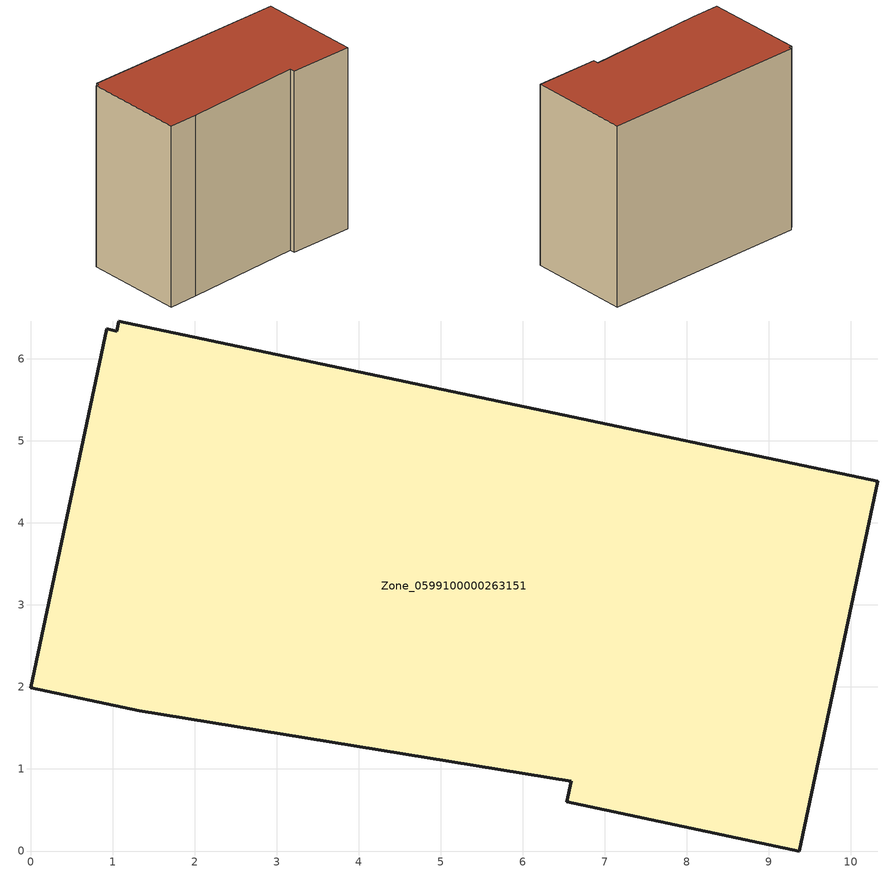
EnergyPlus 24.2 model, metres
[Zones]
Zone_0599100000263151
 floor ground (C_G): 1.05,6.34 1.07,6.46 10.33,4.51 9.37,0 6.54,0.6 6.59,0.85 1.32,1.71 0,1.99 0.93,6.37 z0
 wall outside (C_F): 9.37,0 10.33,4.51 1.07,6.46 1.05,6.34 0.93,6.37 0,1.99 1.32,1.71 6.59,0.85 6.54,0.6 9.37,0 z0:8.35
 roof outside (C_R): 1.07,6.46 1.05,6.34 0.93,6.37 0,1.99 1.32,1.71 6.59,0.85 6.54,0.6 9.37,0 10.33,4.51 z8.35
[BUILDING]
Pand.0599100000263151: North Axis=0; Terrain=City; Loads Convergence Tolerance Value=0.04; Temperature Convergence Tolerance Value=0.4; Solar Distribution=FullExterior; Maximum Number of Warmup Days=25; Minimum Number of Warmup Days=1
[Site:Location]
Rotterdam.The.Hague.AP_ZH_NLD Design_Conditions: Latitude=51.96; Longitude=4.45; Time Zone=1; Elevation=-4.5
[SITE:GROUNDTEMPERATURE:BUILDINGSURFACE]
18, 18, 18, 18, 18, 18, 18, 18, 18, 18, 18, 18
[MATERIAL] Thermal Absorptance=0.9; Solar Absorptance=0.7; Visible Absorptance=0.7
Name | Roughness | Thickness | Conductivity | Density | Specific Heat
G.TC.1975-1991 | MediumSmooth | 0.15 | 0.288461 | 540 | 1210
F.TC.1975-1991 | Rough | 0.3 | 0.230769 | 1920 | 840
R.TC.1975-1991 | MediumRough | 0.2 | 0.153846 | 1500 | 1000
[CONSTRUCTION]
C_G: G.TC.1975-1991
C_F: F.TC.1975-1991
C_R: R.TC.1975-1991
[ZONE]
Zone_0599100000263151: Type=1; Multiplier=1; Ceiling Height=Autocalculate; Volume=Autocalculate; Floor Area=autocalculate; Part of Total Floor Area=Yes
[ZONEINFILTRATION:DESIGNFLOWRATE]
Infil_Zone_0599100000263151: Zone or ZoneList or Space or SpaceList=Zone_0599100000263151; Schedule=AlwaysOn; Design Flow Rate Calculation Method=Flow/Area; Flow Rate per Floor Area=0.003; Constant Term Coefficient=1; Temperature Term Coefficient=0; Velocity Term Coefficient=0; Velocity Squared Term Coefficient=0
[HVACTEMPLATE:ZONE:IDEALLOADSAIRSYSTEM]
Zone_0599100000263151: Maximum Heating Supply Air Temperature=50; Minimum Cooling Supply Air Temperature=13; Maximum Heating Supply Air Humidity Ratio=0.0156; Minimum Cooling Supply Air Humidity Ratio=0.0077; Heating Limit=NoLimit; Cooling Limit=NoLimit; Dehumidification Control Type=ConstantSensibleHeatRatio; Cooling Sensible Heat Ratio=0.7; Dehumidification Setpoint=60; Humidification Control Type=None; Humidification Setpoint=30; Outdoor Air Method=None; Outdoor Air Flow Rate per Person=0.00944; Outdoor Air Flow Rate per Zone Floor Area=0; Outdoor Air Flow Rate per Zone=0; Demand Controlled Ventilation Type=None; Outdoor Air Economizer Type=NoEconomizer; Heat Recovery Type=None; Sensible Heat Recovery Effectiveness=0.7; Latent Heat Recovery Effectiveness=0.65
[ZONECONTROL:THERMOSTAT]
ThermostatControl_Zone_0599100000263151: Zone or ZoneList=Zone_0599100000263151; Control Type Schedule=DualSetpointControlType; Control 1=Thermostat_Zone_0599100000263151; Temperature Difference Between Cutout And Setpoint=0
[THERMOSTATSETPOINT:DUALSETPOINT]
Thermostat_Zone_0599100000263151: Heating Setpoint Temperature Schedule=HeatingSetpoint_Zone_0599100000263151; Cooling Setpoint Temperature Schedule=CoolingSetpoint_Zone_0599100000263151
[SCHEDULE:COMPACT]
HeatingSetpoint_Zone_0599100000263151: Through: 12/31, For: AllDays, Until: 24:00, 21
CoolingSetpoint_Zone_0599100000263151: Through: 12/31, For: AllDays, Until: 24:00, 24
DualSetpointControlType: Through: 12/31, For: AllDays, Until: 24:00, 4
AlwaysOn: Through: 12/31, For: AllDays, Until: 24:00, 1
